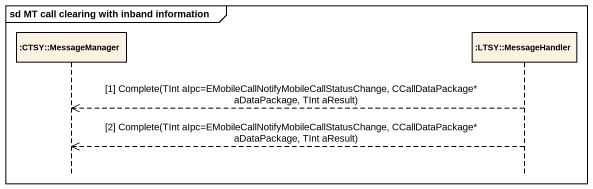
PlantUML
@startuml
mainframe sd MT call clearing with inband information
hide footbox
participant ":CTSY::MessageManager" as CTSY_MessageManager
participant ":LTSY::MessageHandler" as LTSY_MessageHandler

LTSY_MessageHandler -->> CTSY_MessageManager : [1] Complete(TInt aIpc=EMobileCallNotifyMobileCallStatusChange, CCallDataPackage* aDataPackage, TInt aResult)
LTSY_MessageHandler -->> CTSY_MessageManager : [2] Complete(TInt aIpc=EMobileCallNotifyMobileCallStatusChange, CCallDataPackage* aDataPackage, TInt aResult)
@enduml
